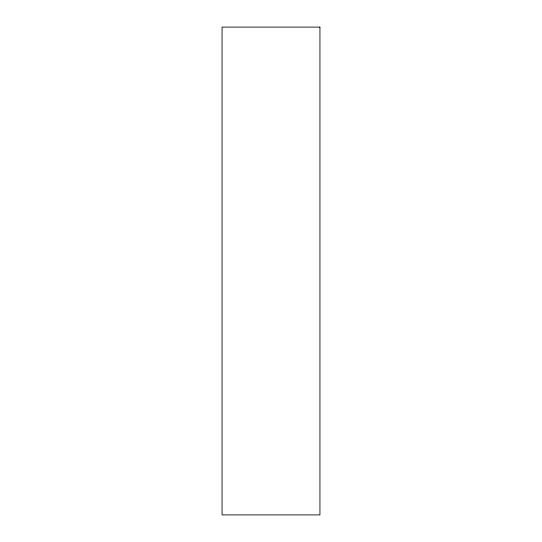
<?xml version="1.0" encoding="UTF-8"?>
<svg xmlns="http://www.w3.org/2000/svg" width="542" height="542" viewBox="0 0 542 542"><rect width="100%" height="100%" fill="white"/><g stroke="black" fill="none" stroke-linecap="round" stroke-linejoin="round"><path stroke-width="0.81" d="M319.943 27.1L222.057 27.1L222.057 514.9L319.943 514.9L319.943 27.1"/></g></svg>
